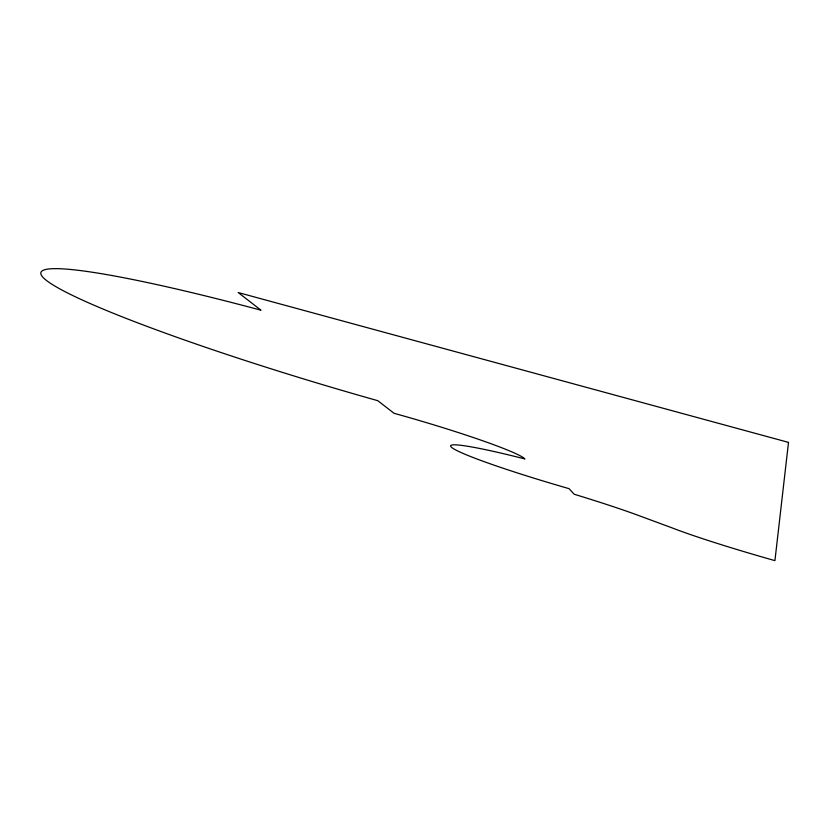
<?xml version="1.0" encoding="UTF-8"?>
<svg xmlns="http://www.w3.org/2000/svg" width="830" height="830" viewBox="0 0 830 830"><rect width="100%" height="100%" fill="white"/><g stroke="black" fill="none" stroke-linecap="round" stroke-linejoin="round"><path stroke-width="1.25" d="M788.5 442.39L774.93 560.634A130.777 7.958 15.7 0 1 671.812 527.776L638.457 515.451A125.652 7.397 16.1 0 0 574.163 494.234L569.048 488.652A127.27 8.58 16 0 1 452.703 448.19A127.27 8.58 16 0 1 524.933 458.949A116.148 8.196 16.3 0 0 394.084 413.309L377.775 400.683A311.561 27.535 16.5 0 1 46.542 280.509A311.561 27.535 16.5 0 1 260.973 310.192L238.179 292.534L788.5 442.39"/></g></svg>
